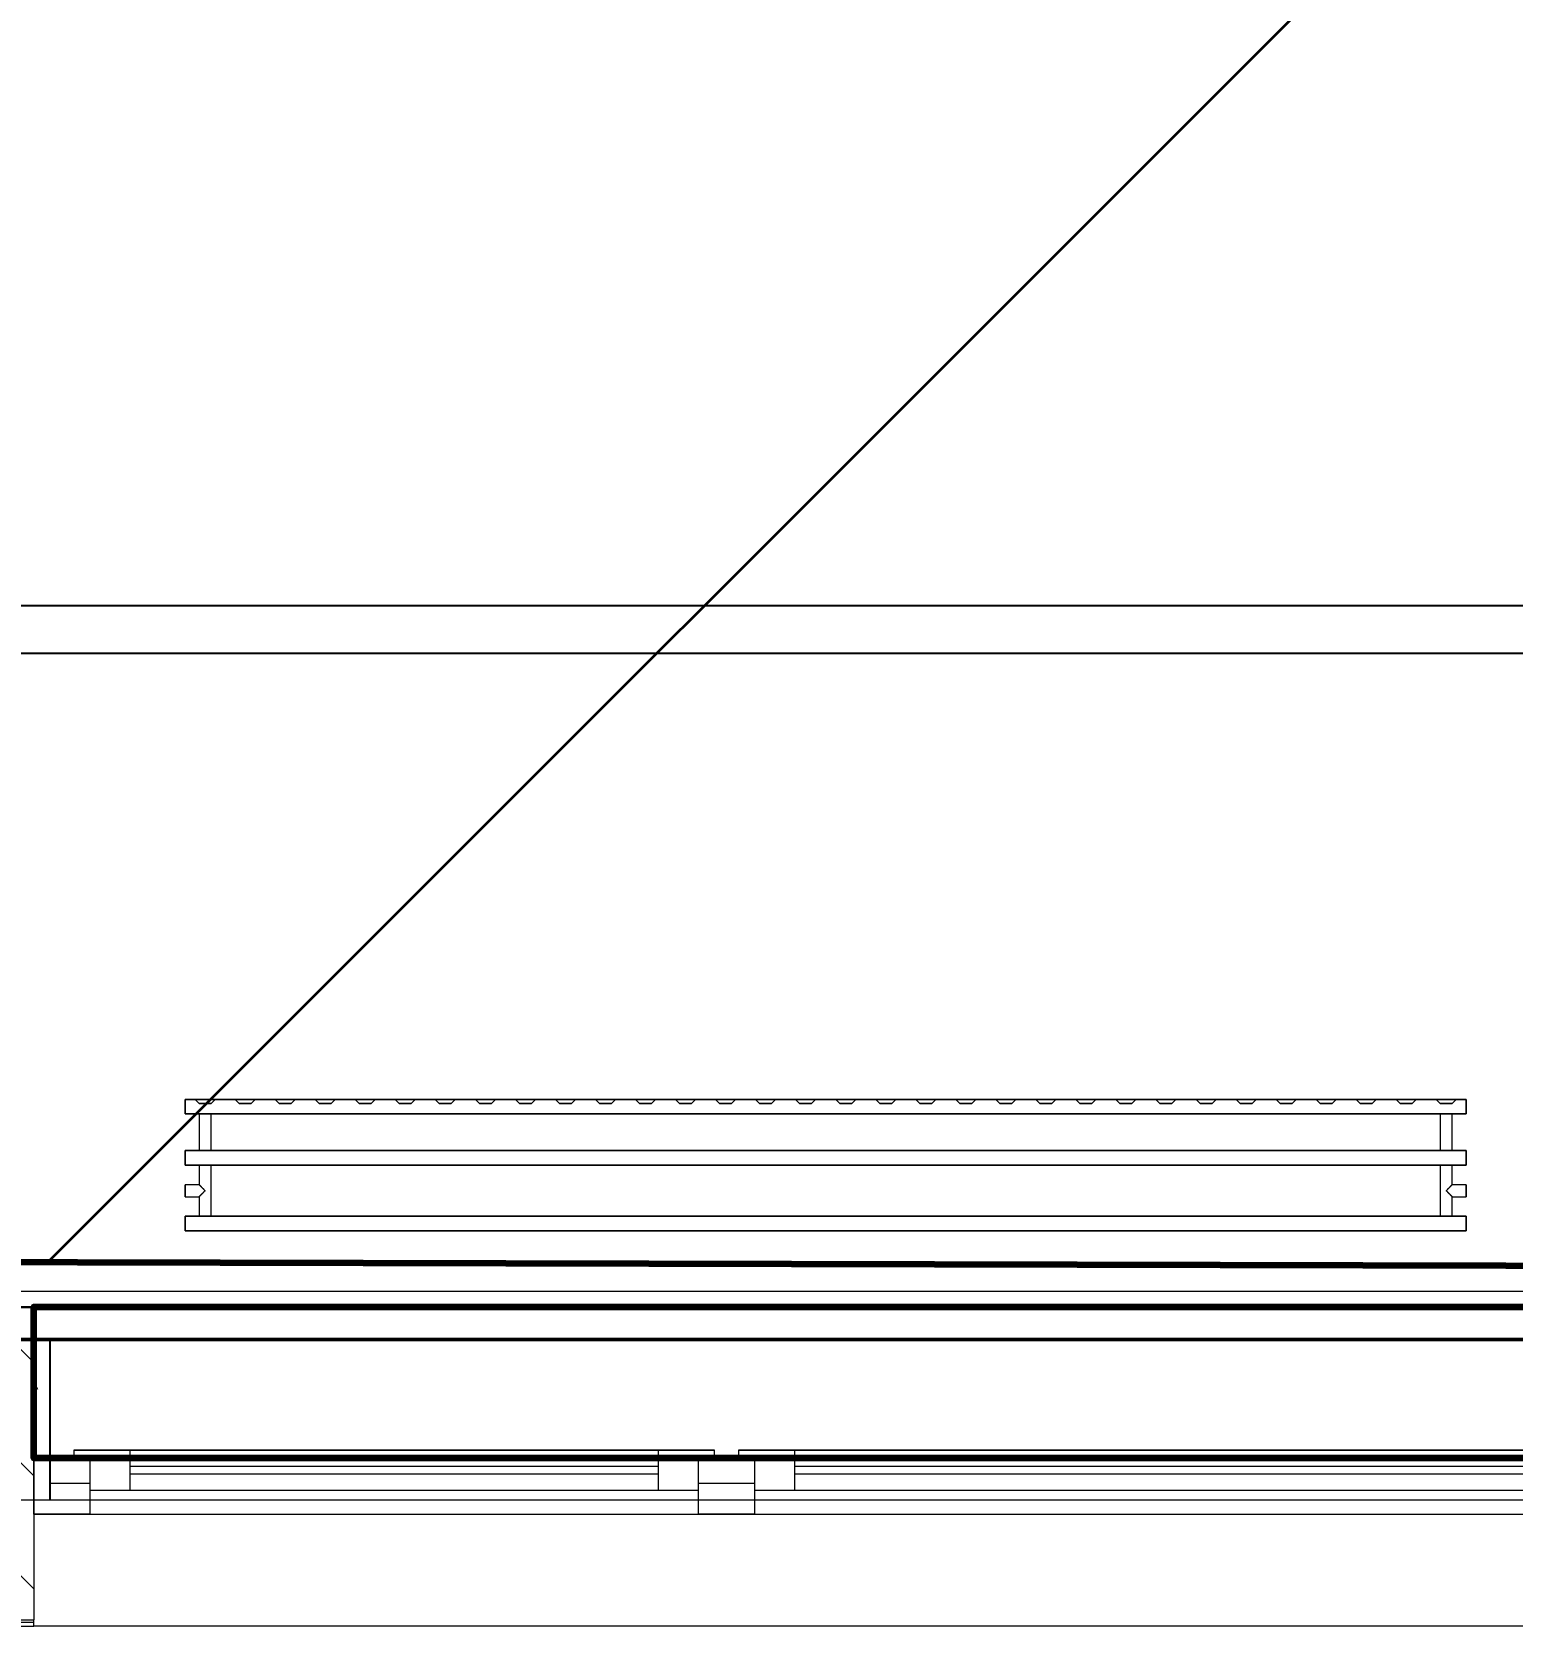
# Model space of a CAD drawing. Header units: millimetres. Extents: x -249154 to 415037, y -45458 to 354837.
# Drawn here: x 33932 to 35781, y -394 to 1598 of the extents above; entities that cross this region are included whole.
import ezdxf

# ---------------------------------------------------------------- set-up
doc = ezdxf.new("R2010")
doc.units = ezdxf.units.MM
for name, color, linetype, lineweight in [('2)2 штукатурка', 5, 'Continuous', 50), ('3)1 шпаклевка', 4, 'Continuous', 35), ('3.4) Шп. баз 4 в 525 поз 4838м2', 160, 'Continuous', 140), ('3.4) Шп. фин 4 в 529 поз 11227м2', 6, 'Continuous', 140), ('4) демонтаж НЗ №2', 1, 'Continuous', 35), ('4.1) Дм уборка мусора НЗ 2', 20, 'Continuous', 35), ('5.5) Перег WD5', 3, 'Continuous', 60), ('666 покраска FK1', 211, 'Continuous', 60), ('839 штук откосы', 3, 'Continuous', 158), ('874 шпакл откосы', 5, 'Continuous', 158), ('A-FLOR', 7, 'Continuous', 9), ('A-GLAZ', 7, 'Continuous', 9), ('A-GLAZ-1', 7, 'Continuous', 5), ('A-WALL', 7, 'Continuous', 5), ('I-WALL', 7, 'Continuous', 5)]:
    doc.layers.add(name, color=color, linetype=linetype, lineweight=lineweight)
for name, color, linetype, lineweight, true_color in [('A-WALL-1', 9, 'Continuous', 5, 0x808080), ('A-WALL-FNSH-1', 9, 'Continuous', 5, 0x808080), ('M-EQPM-1', 7, 'Continuous', 9, 0xb2b2b2)]:
    doc.layers.add(name, color=color, linetype=linetype, lineweight=lineweight, true_color=true_color)
doc.styles.add('ISOCPEUR_1', font='isocpeur.ttf', dxfattribs={"height": 350})
doc.dimstyles.new('ISO-2_0_0_9К_Средний_округл2', dxfattribs={"dimscale": 304.8, "dimtxt": 199.196235, "dimasz": 0.492126, "dimexe": 0.393701, "dimexo": 0, "dimgap": 0, "dimtad": 1, "dimdec": 0, "dimrnd": 10, "dimzin": 0, "dimdsep": 46, "dimtxsty": 'ISOCPEUR_1', "dimblk1": 'OBLIQUE', "dimblk2": 'OBLIQUE', "dimsah": 1, "dimcen": 0.09, "dimdle": 0.393701, "dimazin": 0, "dimtfac": 1, "dimtdec": 4, "dimtix": 1, "dimtmove": 0, "dimatfit": 3, "dimfxl": 1, "dimtvp": 1, "dimtolj": 1, "dimtzin": 0, "dimarcsym": 2})
pattern_1 = [(0, (64.7, -136.06), (243.84, 60.96), [20.117, -162.763, 20.117, -162.763, -975.36]), (0, (64.7, -136.06), (243.84, 60.96), [-365.76, 20.117, -345.643, 20.117, -162.763, -426.72]), (0, (64.7, -136.06), (243.84, 60.96), [-914.4, 20.117, -101.803, 20.117, -284.683]), (120, (156.14, -105.58), (-174.71291, 180.69163), [20.117, -162.763, 20.117, -162.763, -975.36]), (120, (156.14, -105.58), (-174.71291, 180.69163), [-365.76, 20.117, -345.643, 20.117, -162.763, -426.72]), (120, (156.14, -105.58), (-174.71291, 180.69163), [-914.4, 20.117, -101.803, 20.117, -284.683]), (240, (186.62, 16.34), (-69.12709, -241.65163), [20.117, -162.763, 20.117, -162.763, -975.36]), (240, (186.62, 16.34), (-69.12709, -241.65163), [-365.76, 20.117, -345.643, 20.117, -162.763, -426.72]), (240, (186.62, 16.34), (-69.12709, -241.65163), [-914.4, 20.117, -101.803, 20.117, -284.683])]

# ---------------------------------------------------------------- blocks, each defined once
blk = doc.blocks.new('120_Окно_СКБ_2Ст - 120_Окно_СКБ_2Ст 2100х2500 _мал створка справа_-V53-Объем проектирования 1 этажа')
at = {"layer": 'A-GLAZ'}
for p, q in [((-1050, -127), (-1050, -57)), ((-1050, -57), (-980, -57)), ((-980, -57), (-980, -127)), ((150, -127), (150, -57)), ((150, -57), (220, -57)), ((220, -57), (220, -127)), ((980, -127), (980, -57)), ((980, -57), (1050, -57)), ((1050, -57), (1050, -127)), ((150, -87), (-980, -87)), ((-980, -87), (-980, -127)), ((-930, -137), (-930, -87)), ((100, -137), (100, -87)), ((150, -127), (150, -87)), ((980, -87), (220, -87)), ((220, -87), (220, -127)), ((270, -137), (270, -87)), ((930, -137), (930, -87)), ((980, -127), (980, -87)), ((-980, -127), (-1050, -127)), ((-980, -127), (-1000, -127)), ((-1000, -127), (-1000, -137)), ((-1000, -137), (170, -137)), ((170, -137), (-1000, -137)), ((220, -127), (150, -127)), ((170, -127), (150, -127)), ((170, -137), (170, -127)), ((220, -127), (200, -127)), ((200, -127), (200, -137)), ((200, -137), (1000, -137)), ((1000, -137), (200, -137)), ((1050, -127), (980, -127)), ((1000, -127), (980, -127)), ((1000, -137), (1000, -127))]:
    blk.add_line(p, q, dxfattribs=at)
at = {"layer": 'A-GLAZ-1'}
for p, q in [((1050, -57), (-1050, -57)), ((-930, -107), (100, -107)), ((100, -117), (-930, -117)), ((270, -107), (930, -107)), ((930, -117), (270, -117)), ((-1030, -127), (-1000, -127)), ((170.7, -127), (200, -127)), ((1000, -127), (1030, -127))]:
    blk.add_line(p, q, dxfattribs=at)
blk = doc.blocks.new('radiator_prado_classic_z_tip_30_po exemplyaru - Classic Z Тип 30-500-V217-Объем проектирования 1 этажа')
at = {"layer": 'M-EQPM-1'}
for p, q in [((0, 228), (0, 210)), ((1600, 228), (0, 228)), ((0, 210), (0, 228)), ((0, 228), (12.5, 228)), ((12.5, 228), (37.5, 228)), ((37.5, 228), (12.5, 228)), ((12.5, 228), (37.5, 228)), ((12.5, 228), (17.5, 223)), ((12.5, 228), (17.5, 223)), ((32.5, 223), (17.5, 223)), ((17.5, 223), (32.5, 223)), ((32.5, 223), (37.5, 228)), ((37.5, 228), (32.5, 223)), ((37.5, 228), (62.5, 228)), ((62.5, 228), (87.5, 228)), ((87.5, 228), (62.5, 228)), ((62.5, 228), (87.5, 228)), ((62.5, 228), (67.5, 223)), ((62.5, 228), (67.5, 223)), ((82.5, 223), (67.5, 223)), ((67.5, 223), (82.5, 223)), ((82.5, 223), (87.5, 228)), ((87.5, 228), (82.5, 223)), ((87.5, 228), (112.5, 228)), ((112.5, 228), (137.5, 228)), ((137.5, 228), (112.5, 228)), ((112.5, 228), (137.5, 228)), ((112.5, 228), (117.5, 223)), ((112.5, 228), (117.5, 223)), ((132.5, 223), (117.5, 223)), ((117.5, 223), (132.5, 223)), ((132.5, 223), (137.5, 228)), ((137.5, 228), (132.5, 223)), ((137.5, 228), (162.5, 228)), ((162.5, 228), (187.5, 228)), ((187.5, 228), (162.5, 228)), ((162.5, 228), (187.5, 228)), ((162.5, 228), (167.5, 223)), ((162.5, 228), (167.5, 223)), ((182.5, 223), (167.5, 223)), ((167.5, 223), (182.5, 223)), ((182.5, 223), (187.5, 228)), ((187.5, 228), (182.5, 223)), ((187.5, 228), (212.5, 228)), ((212.5, 228), (237.5, 228)), ((237.5, 228), (212.5, 228)), ((212.5, 228), (237.5, 228)), ((212.5, 228), (217.5, 223)), ((212.5, 228), (217.5, 223)), ((232.5, 223), (217.5, 223)), ((217.5, 223), (232.5, 223)), ((232.5, 223), (237.5, 228)), ((237.5, 228), (232.5, 223)), ((237.5, 228), (262.5, 228)), ((262.5, 228), (287.5, 228)), ((287.5, 228), (262.5, 228)), ((262.5, 228), (287.5, 228)), ((262.5, 228), (267.5, 223)), ((262.5, 228), (267.5, 223)), ((282.5, 223), (267.5, 223)), ((267.5, 223), (282.5, 223)), ((282.5, 223), (287.5, 228)), ((287.5, 228), (282.5, 223)), ((287.5, 228), (312.5, 228)), ((312.5, 228), (337.5, 228)), ((337.5, 228), (312.5, 228)), ((312.5, 228), (337.5, 228)), ((312.5, 228), (317.5, 223)), ((312.5, 228), (317.5, 223)), ((332.5, 223), (317.5, 223)), ((317.5, 223), (332.5, 223)), ((332.5, 223), (337.5, 228)), ((337.5, 228), (332.5, 223)), ((337.5, 228), (362.5, 228)), ((362.5, 228), (387.5, 228)), ((387.5, 228), (362.5, 228)), ((362.5, 228), (387.5, 228)), ((362.5, 228), (367.5, 223)), ((362.5, 228), (367.5, 223)), ((382.5, 223), (367.5, 223)), ((367.5, 223), (382.5, 223)), ((382.5, 223), (387.5, 228)), ((387.5, 228), (382.5, 223)), ((387.5, 228), (412.5, 228)), ((412.5, 228), (437.5, 228)), ((437.5, 228), (412.5, 228)), ((412.5, 228), (437.5, 228)), ((412.5, 228), (417.5, 223)), ((412.5, 228), (417.5, 223)), ((432.5, 223), (417.5, 223)), ((417.5, 223), (432.5, 223)), ((432.5, 223), (437.5, 228)), ((437.5, 228), (432.5, 223)), ((437.5, 228), (462.5, 228)), ((462.5, 228), (487.5, 228)), ((487.5, 228), (462.5, 228)), ((462.5, 228), (487.5, 228)), ((462.5, 228), (467.5, 223)), ((462.5, 228), (467.5, 223)), ((482.5, 223), (467.5, 223)), ((467.5, 223), (482.5, 223)), ((482.5, 223), (487.5, 228)), ((487.5, 228), (482.5, 223)), ((487.5, 228), (512.5, 228)), ((512.5, 228), (537.5, 228)), ((537.5, 228), (512.5, 228)), ((512.5, 228), (537.5, 228)), ((512.5, 228), (517.5, 223)), ((512.5, 228), (517.5, 223)), ((532.5, 223), (517.5, 223)), ((517.5, 223), (532.5, 223)), ((532.5, 223), (537.5, 228)), ((537.5, 228), (532.5, 223)), ((537.5, 228), (562.5, 228)), ((562.5, 228), (587.5, 228)), ((587.5, 228), (562.5, 228)), ((562.5, 228), (587.5, 228)), ((562.5, 228), (567.5, 223)), ((562.5, 228), (567.5, 223)), ((582.5, 223), (567.5, 223)), ((567.5, 223), (582.5, 223)), ((582.5, 223), (587.5, 228)), ((587.5, 228), (582.5, 223)), ((587.5, 228), (612.5, 228)), ((612.5, 228), (637.5, 228)), ((637.5, 228), (612.5, 228)), ((612.5, 228), (637.5, 228)), ((612.5, 228), (617.5, 223)), ((612.5, 228), (617.5, 223)), ((632.5, 223), (617.5, 223)), ((617.5, 223), (632.5, 223)), ((632.5, 223), (637.5, 228)), ((637.5, 228), (632.5, 223)), ((637.5, 228), (662.5, 228)), ((662.5, 228), (687.5, 228)), ((687.5, 228), (662.5, 228)), ((662.5, 228), (687.5, 228)), ((662.5, 228), (667.5, 223)), ((662.5, 228), (667.5, 223)), ((682.5, 223), (667.5, 223)), ((667.5, 223), (682.5, 223)), ((682.5, 223), (687.5, 228)), ((687.5, 228), (682.5, 223)), ((687.5, 228), (712.5, 228)), ((712.5, 228), (737.5, 228)), ((737.5, 228), (712.5, 228)), ((712.5, 228), (737.5, 228)), ((712.5, 228), (717.5, 223)), ((712.5, 228), (717.5, 223)), ((732.5, 223), (717.5, 223)), ((717.5, 223), (732.5, 223)), ((732.5, 223), (737.5, 228)), ((737.5, 228), (732.5, 223)), ((737.5, 228), (762.5, 228)), ((762.5, 228), (787.5, 228)), ((787.5, 228), (762.5, 228)), ((762.5, 228), (787.5, 228)), ((762.5, 228), (767.5, 223)), ((762.5, 228), (767.5, 223)), ((782.5, 223), (767.5, 223)), ((767.5, 223), (782.5, 223)), ((782.5, 223), (787.5, 228)), ((787.5, 228), (782.5, 223)), ((787.5, 228), (812.5, 228)), ((812.5, 228), (837.5, 228)), ((837.5, 228), (812.5, 228)), ((812.5, 228), (837.5, 228)), ((812.5, 228), (817.5, 223)), ((812.5, 228), (817.5, 223)), ((832.5, 223), (817.5, 223)), ((817.5, 223), (832.5, 223)), ((832.5, 223), (837.5, 228)), ((837.5, 228), (832.5, 223)), ((837.5, 228), (862.5, 228)), ((862.5, 228), (887.5, 228)), ((887.5, 228), (862.5, 228)), ((862.5, 228), (887.5, 228)), ((862.5, 228), (867.5, 223)), ((862.5, 228), (867.5, 223)), ((882.5, 223), (867.5, 223)), ((867.5, 223), (882.5, 223)), ((882.5, 223), (887.5, 228)), ((887.5, 228), (882.5, 223)), ((887.5, 228), (912.5, 228)), ((912.5, 228), (937.5, 228)), ((937.5, 228), (912.5, 228)), ((912.5, 228), (937.5, 228)), ((912.5, 228), (917.5, 223)), ((912.5, 228), (917.5, 223)), ((932.5, 223), (917.5, 223)), ((917.5, 223), (932.5, 223)), ((932.5, 223), (937.5, 228)), ((937.5, 228), (932.5, 223)), ((937.5, 228), (962.5, 228)), ((962.5, 228), (987.5, 228)), ((987.5, 228), (962.5, 228)), ((962.5, 228), (987.5, 228)), ((962.5, 228), (967.5, 223)), ((962.5, 228), (967.5, 223)), ((982.5, 223), (967.5, 223)), ((967.5, 223), (982.5, 223)), ((982.5, 223), (987.5, 228)), ((987.5, 228), (982.5, 223)), ((987.5, 228), (1012.5, 228)), ((1012.5, 228), (1037.5, 228)), ((1037.5, 228), (1012.5, 228)), ((1012.5, 228), (1037.5, 228)), ((1012.5, 228), (1017.5, 223)), ((1012.5, 228), (1017.5, 223)), ((1032.5, 223), (1017.5, 223)), ((1017.5, 223), (1032.5, 223)), ((1032.5, 223), (1037.5, 228)), ((1037.5, 228), (1032.5, 223)), ((1037.5, 228), (1062.5, 228)), ((1062.5, 228), (1087.5, 228)), ((1087.5, 228), (1062.5, 228)), ((1062.5, 228), (1087.5, 228)), ((1062.5, 228), (1067.5, 223)), ((1062.5, 228), (1067.5, 223)), ((1082.5, 223), (1067.5, 223)), ((1067.5, 223), (1082.5, 223)), ((1082.5, 223), (1087.5, 228)), ((1087.5, 228), (1082.5, 223)), ((1087.5, 228), (1112.5, 228)), ((1112.5, 228), (1137.5, 228)), ((1137.5, 228), (1112.5, 228)), ((1112.5, 228), (1137.5, 228)), ((1112.5, 228), (1117.5, 223)), ((1112.5, 228), (1117.5, 223)), ((1132.5, 223), (1117.5, 223)), ((1117.5, 223), (1132.5, 223)), ((1132.5, 223), (1137.5, 228)), ((1137.5, 228), (1132.5, 223)), ((1137.5, 228), (1162.5, 228)), ((1162.5, 228), (1187.5, 228)), ((1187.5, 228), (1162.5, 228)), ((1162.5, 228), (1187.5, 228)), ((1162.5, 228), (1167.5, 223)), ((1162.5, 228), (1167.5, 223)), ((1182.5, 223), (1167.5, 223)), ((1167.5, 223), (1182.5, 223)), ((1182.5, 223), (1187.5, 228)), ((1187.5, 228), (1182.5, 223)), ((1187.5, 228), (1212.5, 228)), ((1212.5, 228), (1237.5, 228)), ((1237.5, 228), (1212.5, 228)), ((1212.5, 228), (1237.5, 228)), ((1212.5, 228), (1217.5, 223)), ((1212.5, 228), (1217.5, 223)), ((1232.5, 223), (1217.5, 223)), ((1217.5, 223), (1232.5, 223)), ((1232.5, 223), (1237.5, 228)), ((1237.5, 228), (1232.5, 223)), ((1237.5, 228), (1262.5, 228)), ((1262.5, 228), (1287.5, 228)), ((1287.5, 228), (1262.5, 228)), ((1262.5, 228), (1287.5, 228)), ((1262.5, 228), (1267.5, 223)), ((1262.5, 228), (1267.5, 223)), ((1282.5, 223), (1267.5, 223)), ((1267.5, 223), (1282.5, 223)), ((1282.5, 223), (1287.5, 228)), ((1287.5, 228), (1282.5, 223)), ((1287.5, 228), (1312.5, 228)), ((1312.5, 228), (1337.5, 228)), ((1337.5, 228), (1312.5, 228)), ((1312.5, 228), (1337.5, 228)), ((1312.5, 228), (1317.5, 223)), ((1312.5, 228), (1317.5, 223)), ((1332.5, 223), (1317.5, 223)), ((1317.5, 223), (1332.5, 223)), ((1332.5, 223), (1337.5, 228)), ((1337.5, 228), (1332.5, 223)), ((1337.5, 228), (1362.5, 228)), ((1362.5, 228), (1387.5, 228)), ((1387.5, 228), (1362.5, 228)), ((1362.5, 228), (1387.5, 228)), ((1362.5, 228), (1367.5, 223)), ((1362.5, 228), (1367.5, 223)), ((1382.5, 223), (1367.5, 223)), ((1367.5, 223), (1382.5, 223)), ((1382.5, 223), (1387.5, 228)), ((1387.5, 228), (1382.5, 223)), ((1387.5, 228), (1412.5, 228)), ((1412.5, 228), (1437.5, 228)), ((1437.5, 228), (1412.5, 228)), ((1412.5, 228), (1437.5, 228)), ((1412.5, 228), (1417.5, 223)), ((1412.5, 228), (1417.5, 223)), ((1432.5, 223), (1417.5, 223)), ((1417.5, 223), (1432.5, 223)), ((1432.5, 223), (1437.5, 228)), ((1437.5, 228), (1432.5, 223)), ((1437.5, 228), (1462.5, 228)), ((1487.5, 228), (1462.5, 228)), ((1462.5, 228), (1487.5, 228)), ((1462.5, 228), (1467.5, 223)), ((1462.5, 228), (1467.5, 223)), ((1463.9, 228), (1487.5, 228)), ((1482.5, 223), (1467.5, 223)), ((1467.5, 223), (1482.5, 223)), ((1482.5, 223), (1487.5, 228)), ((1487.5, 228), (1482.5, 223)), ((1487.5, 228), (1512.5, 228)), ((1512.5, 228), (1537.5, 228)), ((1537.5, 228), (1512.5, 228)), ((1512.5, 228), (1537.5, 228)), ((1512.5, 228), (1517.5, 223)), ((1512.5, 228), (1517.5, 223)), ((1532.5, 223), (1517.5, 223)), ((1517.5, 223), (1532.5, 223)), ((1532.5, 223), (1537.5, 228)), ((1537.5, 228), (1532.5, 223)), ((1537.5, 228), (1562.5, 228)), ((1562.5, 228), (1587.5, 228)), ((1587.5, 228), (1562.5, 228)), ((1562.5, 228), (1587.5, 228)), ((1562.5, 228), (1567.5, 223)), ((1562.5, 228), (1567.5, 223)), ((1582.5, 223), (1567.5, 223)), ((1567.5, 223), (1582.5, 223)), ((1582.5, 223), (1587.5, 228)), ((1587.5, 228), (1582.5, 223)), ((1587.5, 228), (1600, 228)), ((1600, 210), (1600, 228)), ((1600, 228), (1600, 210)), ((0, 210), (1600, 210)), ((17.8, 210), (0, 210)), ((17.5, 210), (17.5, 164)), ((17.5, 210), (17.5, 164)), ((17.8, 210), (17.5, 210)), ((17.5, 210), (17.8, 210)), ((17.8, 210), (17.5, 210)), ((17.5, 210), (32.5, 210)), ((32.2, 210), (17.8, 210)), ((17.8, 210), (32.2, 210)), ((32.2, 210), (17.8, 210)), ((32.5, 210), (32.2, 210)), ((32.2, 210), (32.5, 210)), ((32.5, 210), (32.2, 210)), ((1567.8, 210), (32.2, 210)), ((32.5, 164), (32.5, 210)), ((32.5, 164), (32.5, 210)), ((1567.5, 210), (1567.5, 164)), ((1567.5, 210), (1567.5, 164)), ((1567.8, 210), (1567.5, 210)), ((1567.5, 210), (1582.5, 210)), ((1567.8, 210), (1567.5, 210)), ((1567.5, 210), (1567.8, 210)), ((1582.2, 210), (1567.8, 210)), ((1582.2, 210), (1567.8, 210)), ((1567.8, 210), (1582.2, 210)), ((1582.5, 210), (1582.2, 210)), ((1582.5, 210), (1582.2, 210)), ((1582.2, 210), (1582.5, 210)), ((1600, 210), (1582.2, 210)), ((1582.5, 164), (1582.5, 210)), ((1582.5, 164), (1582.5, 210)), ((1600, 164), (0, 164)), ((0, 164), (0, 146)), ((0, 146), (0, 164)), ((0, 164), (17.8, 164)), ((17.8, 164), (17.5, 164)), ((17.5, 164), (17.8, 164)), ((17.8, 164), (17.5, 164)), ((17.5, 164), (32.5, 164)), ((32.2, 164), (17.8, 164)), ((17.8, 164), (32.2, 164)), ((32.2, 164), (17.8, 164)), ((32.5, 164), (32.2, 164)), ((32.2, 164), (32.5, 164)), ((32.5, 164), (32.2, 164)), ((32.2, 164), (1567.8, 164)), ((1567.8, 164), (1567.5, 164)), ((1567.5, 164), (1582.5, 164)), ((1567.8, 164), (1567.5, 164)), ((1567.5, 164), (1567.8, 164)), ((1582.2, 164), (1567.8, 164)), ((1582.2, 164), (1567.8, 164)), ((1567.8, 164), (1582.2, 164)), ((1582.5, 164), (1582.2, 164)), ((1582.5, 164), (1582.2, 164)), ((1582.2, 164), (1582.5, 164)), ((1582.2, 164), (1600, 164)), ((1600, 146), (1600, 164)), ((1600, 164), (1600, 146)), ((0, 146), (1600, 146)), ((18.5, 146), (0, 146)), ((17.5, 146), (17.5, 121.5)), ((17.5, 146), (17.5, 121.5)), ((17.5, 146), (18.5, 146)), ((18.5, 146), (17.5, 146)), ((17.5, 146), (18.5, 146)), ((32.5, 146), (17.5, 146)), ((18.5, 146), (32.2, 146)), ((32.2, 146), (18.5, 146)), ((18.5, 146), (32.2, 146)), ((32.2, 146), (32.5, 146)), ((32.5, 146), (32.2, 146)), ((32.2, 146), (32.5, 146)), ((1567.8, 146), (32.2, 146)), ((32.5, 82), (32.5, 146)), ((32.5, 82), (32.5, 146)), ((1567.5, 146), (1567.5, 82)), ((1567.5, 146), (1567.5, 82)), ((1567.5, 146), (1567.8, 146)), ((1582.5, 146), (1567.5, 146)), ((1567.5, 146), (1567.8, 146)), ((1567.8, 146), (1567.5, 146)), ((1567.8, 146), (1581.5, 146)), ((1567.8, 146), (1581.5, 146)), ((1581.5, 146), (1567.8, 146)), ((1581.5, 146), (1582.5, 146)), ((1581.5, 146), (1582.5, 146)), ((1582.5, 146), (1581.5, 146)), ((1600, 146), (1581.5, 146)), ((1582.5, 121.5), (1582.5, 146)), ((1582.5, 121.5), (1582.5, 146)), ((17.5, 121.5), (0, 121.5)), ((17.5, 121.5), (0, 121.5)), ((0, 121.5), (0, 120.5)), ((0, 106.5), (0, 121.5)), ((0, 120.5), (0, 107.5)), ((0, 120.5), (0, 119.3)), ((0, 114), (0, 120.5)), ((0, 120.5), (0, 120.5)), ((1600, 121.5), (1582.5, 121.5)), ((1600, 121.5), (1582.5, 121.5)), ((1600, 121.5), (1600, 106.5)), ((1600, 120.5), (1600, 121.5)), ((1600, 121.5), (1600, 120.5)), ((1600, 120.5), (1600, 121.5)), ((1600, 107.5), (1600, 120.5)), ((1600, 120.5), (1600, 107.5)), ((1600, 107.5), (1600, 120.5)), ((0, 119.3), (0, 117.8)), ((0, 117.8), (0, 114)), ((0, 114), (0, 110.3)), ((0, 107.5), (0, 114)), ((0, 110.3), (0, 108.7)), ((0, 108.7), (0, 107.5)), ((0, 107.5), (0, 106.5)), ((0, 107.5), (0, 107.5)), ((0, 106.5), (17.5, 106.5)), ((0, 106.5), (17.5, 106.5)), ((17.5, 106.5), (17.5, 82)), ((17.5, 106.5), (17.5, 82)), ((1582.5, 82), (1582.5, 106.5)), ((1582.5, 106.5), (1600, 106.5)), ((1582.5, 82), (1582.5, 106.5)), ((1582.5, 106.5), (1600, 106.5)), ((1600, 106.5), (1600, 107.5)), ((1600, 107.5), (1600, 106.5)), ((1600, 106.5), (1600, 107.5)), ((1600, 82), (0, 82)), ((0, 82), (0, 64)), ((0, 64), (0, 82)), ((0, 82), (18.5, 82)), ((18.5, 82), (17.5, 82)), ((17.5, 82), (18.5, 82)), ((18.5, 82), (17.5, 82)), ((17.5, 82), (32.5, 82)), ((32.2, 82), (18.5, 82)), ((18.5, 82), (32.2, 82)), ((32.2, 82), (18.5, 82)), ((32.5, 82), (32.2, 82)), ((32.2, 82), (32.5, 82)), ((32.5, 82), (32.2, 82)), ((32.2, 82), (1567.8, 82)), ((1567.8, 82), (1567.5, 82)), ((1567.5, 82), (1582.5, 82)), ((1567.8, 82), (1567.5, 82)), ((1567.5, 82), (1567.8, 82)), ((1581.5, 82), (1567.8, 82)), ((1581.5, 82), (1567.8, 82)), ((1567.8, 82), (1581.5, 82)), ((1582.5, 82), (1581.5, 82)), ((1582.5, 82), (1581.5, 82)), ((1581.5, 82), (1582.5, 82)), ((1581.5, 82), (1600, 82)), ((1600, 64), (1600, 82)), ((1600, 82), (1600, 64)), ((1600, 64), (0, 64)), ((0, 64), (1600, 64))]:
    blk.add_line(p, q, dxfattribs=at)
for points, knots in [([(18.5, 120.5), (18.4, 120.6), (18.3, 120.7), (18.1, 120.9), (17.9, 121.1), (17.8, 121.2), (17.7, 121.3), (17.5, 121.5), (17.5, 121.5), (17.5, 121.5)], [0.7142857, 0.7142857, 0.7142857, 0.7142857, 0.75, 0.7857143, 0.8214286, 0.8571429, 0.8928571, 0.9285714, 1, 1, 1, 1]), ([(17.5, 121.5), (17.5, 121.5), (17.5, 121.5), (17.7, 121.3), (17.8, 121.2), (17.9, 121.1), (18.1, 120.9), (18.3, 120.7), (18.4, 120.6), (18.5, 120.5)], [0, 0, 0, 0, 0.0714286, 0.1071429, 0.1428571, 0.1785714, 0.2142857, 0.25, 0.2857143, 0.2857143, 0.2857143, 0.2857143]), ([(17.5, 121.5), (17.5, 121.5), (17.5, 121.5), (17.7, 121.3), (17.8, 121.2), (17.9, 121.1), (18.1, 120.9), (18.3, 120.7), (18.4, 120.6), (18.5, 120.5)], [0, 0, 0, 0, 0.0714286, 0.1071429, 0.1428571, 0.1785714, 0.2142857, 0.25, 0.2857143, 0.2857143, 0.2857143, 0.2857143]), ([(25, 114), (24.5, 114.5), (23.6, 115.4), (22.4, 116.6), (21.6, 117.4), (21.1, 117.9), (20.8, 118.2), (20.5, 118.5), (20.2, 118.8), (19.8, 119.1), (19.6, 119.4), (19.3, 119.7), (19, 120), (18.7, 120.3), (18.5, 120.5), (18.3, 120.7), (18.1, 120.9), (17.9, 121.1), (17.8, 121.2), (17.7, 121.3), (17.5, 121.5), (17.5, 121.5), (17.5, 121.5)], [0, 0, 0, 0, 0.142857, 0.285714, 0.357143, 0.392857, 0.428571, 0.464286, 0.5, 0.535714, 0.571429, 0.607143, 0.642857, 0.678571, 0.714286, 0.75, 0.785714, 0.821429, 0.857143, 0.892857, 0.928571, 1, 1, 1, 1]), ([(1575, 114), (1575.5, 114.5), (1576.4, 115.4), (1577.6, 116.6), (1578.4, 117.4), (1578.9, 117.9), (1579.2, 118.2), (1579.5, 118.5), (1579.8, 118.8), (1580.1, 119.2), (1580.4, 119.4), (1580.7, 119.7), (1581, 120), (1581.3, 120.3), (1581.5, 120.5), (1581.7, 120.7), (1581.9, 120.9), (1582.1, 121.1), (1582.2, 121.2), (1582.3, 121.3), (1582.5, 121.5), (1582.5, 121.5), (1582.5, 121.5)], [0, 0, 0, 0, 0.142857, 0.285714, 0.357143, 0.392857, 0.428571, 0.464286, 0.5, 0.535714, 0.571429, 0.607143, 0.642857, 0.678571, 0.714286, 0.75, 0.785714, 0.821429, 0.857143, 0.892857, 0.928571, 1, 1, 1, 1]), ([(1582.5, 121.5), (1582.5, 121.5), (1582.5, 121.5), (1582.3, 121.3), (1582.2, 121.2), (1582.1, 121.1), (1581.9, 120.9), (1581.7, 120.7), (1581.6, 120.6), (1581.5, 120.5)], [0, 0, 0, 0, 0.0714286, 0.1071429, 0.1428571, 0.1785714, 0.2142857, 0.25, 0.2857143, 0.2857143, 0.2857143, 0.2857143]), ([(1582.5, 121.5), (1582.5, 121.5), (1582.5, 121.5), (1582.3, 121.3), (1582.2, 121.2), (1582.1, 121.1), (1581.9, 120.9), (1581.7, 120.7), (1581.6, 120.6), (1581.5, 120.5)], [0, 0, 0, 0, 0.0714286, 0.1071429, 0.1428571, 0.1785714, 0.2142857, 0.25, 0.2857143, 0.2857143, 0.2857143, 0.2857143]), ([(1581.5, 120.5), (1581.6, 120.6), (1581.7, 120.7), (1581.9, 120.9), (1582.1, 121.1), (1582.2, 121.2), (1582.3, 121.3), (1582.5, 121.5), (1582.5, 121.5), (1582.5, 121.5)], [0.7142857, 0.7142857, 0.7142857, 0.7142857, 0.75, 0.7857143, 0.8214286, 0.8571429, 0.8928571, 0.9285714, 1, 1, 1, 1]), ([(17.5, 106.5), (17.5, 106.5), (17.5, 106.5), (17.7, 106.7), (17.8, 106.8), (17.9, 106.9), (18.1, 107.1), (18.3, 107.3), (18.5, 107.5), (18.7, 107.7), (19, 108), (19.3, 108.3), (19.6, 108.6), (19.8, 108.9), (20.3, 109.3), (20.7, 109.7), (21.1, 110.1), (21.6, 110.6), (22.4, 111.4), (23.6, 112.6), (24.5, 113.5), (25, 114)], [0, 0, 0, 0, 0.071429, 0.107143, 0.142857, 0.178571, 0.214286, 0.25, 0.285714, 0.321429, 0.357143, 0.392857, 0.428571, 0.464286, 0.5, 0.571429, 0.607143, 0.642857, 0.714286, 0.857143, 1, 1, 1, 1]), ([(17.5, 106.5), (17.5, 106.5), (17.5, 106.5), (17.7, 106.7), (17.8, 106.8), (17.9, 106.9), (18.1, 107.1), (18.3, 107.3), (18.4, 107.4), (18.5, 107.5)], [0, 0, 0, 0, 0.0714286, 0.1071429, 0.1428571, 0.1785714, 0.2142857, 0.25, 0.2857143, 0.2857143, 0.2857143, 0.2857143]), ([(18.5, 107.5), (18.4, 107.4), (18.3, 107.3), (18.1, 107.1), (17.9, 106.9), (17.8, 106.8), (17.7, 106.7), (17.5, 106.5), (17.5, 106.5), (17.5, 106.5)], [0.7142857, 0.7142857, 0.7142857, 0.7142857, 0.75, 0.7857143, 0.8214286, 0.8571429, 0.8928571, 0.9285714, 1, 1, 1, 1]), ([(18.5, 107.5), (18.4, 107.4), (18.3, 107.3), (18.1, 107.1), (17.9, 106.9), (17.8, 106.8), (17.7, 106.7), (17.5, 106.5), (17.5, 106.5), (17.5, 106.5)], [0.7142857, 0.7142857, 0.7142857, 0.7142857, 0.75, 0.7857143, 0.8214286, 0.8571429, 0.8928571, 0.9285714, 1, 1, 1, 1]), ([(22.1, 116.9), (21.9, 117.1), (21.6, 117.4), (21.1, 117.9), (20.8, 118.2), (20.5, 118.5), (20.2, 118.8), (19.9, 119.2), (19.7, 119.3), (19.6, 119.4)], [0.2857143, 0.2857143, 0.2857143, 0.2857143, 0.3571429, 0.3928571, 0.4285714, 0.4642857, 0.5, 0.5357143, 0.5714286, 0.5714286, 0.5714286, 0.5714286]), ([(19.6, 119.4), (19.7, 119.3), (19.9, 119.2), (20.3, 118.7), (20.7, 118.3), (21.1, 117.9), (21.6, 117.4), (21.9, 117.1), (22.1, 116.9)], [0.4285714, 0.4285714, 0.4285714, 0.4285714, 0.4642857, 0.5, 0.5714286, 0.6071429, 0.6428571, 0.7142857, 0.7142857, 0.7142857, 0.7142857]), ([(19.6, 119.4), (19.7, 119.3), (19.8, 119.1), (20.3, 118.7), (20.7, 118.3), (21.1, 117.9), (21.6, 117.4), (21.9, 117.1), (22.1, 116.9)], [0.4285714, 0.4285714, 0.4285714, 0.4285714, 0.4642857, 0.5, 0.5714286, 0.6071429, 0.6428571, 0.7142857, 0.7142857, 0.7142857, 0.7142857]), ([(19.6, 108.6), (19.7, 108.7), (19.9, 108.8), (20.3, 109.3), (20.7, 109.7), (21.1, 110.1), (21.6, 110.6), (21.9, 110.9), (22.1, 111.1)], [0.4285714, 0.4285714, 0.4285714, 0.4285714, 0.4642857, 0.5, 0.5714286, 0.6071429, 0.6428571, 0.7142857, 0.7142857, 0.7142857, 0.7142857]), ([(22.1, 111.1), (21.9, 110.9), (21.6, 110.6), (21.1, 110.1), (20.8, 109.8), (20.5, 109.5), (20.2, 109.2), (19.9, 108.8), (19.7, 108.7), (19.6, 108.6)], [0.2857143, 0.2857143, 0.2857143, 0.2857143, 0.3571429, 0.3928571, 0.4285714, 0.4642857, 0.5, 0.5357143, 0.5714286, 0.5714286, 0.5714286, 0.5714286]), ([(22.1, 111.1), (21.9, 110.9), (21.6, 110.6), (21.1, 110.1), (20.8, 109.8), (20.5, 109.5), (20.2, 109.2), (19.8, 108.9), (19.7, 108.7), (19.6, 108.6)], [0.2857143, 0.2857143, 0.2857143, 0.2857143, 0.3571429, 0.3928571, 0.4285714, 0.4642857, 0.5, 0.5357143, 0.5714286, 0.5714286, 0.5714286, 0.5714286]), ([(1582.5, 106.5), (1582.5, 106.5), (1582.5, 106.5), (1582.3, 106.7), (1582.2, 106.8), (1582.1, 106.9), (1581.9, 107.1), (1581.7, 107.3), (1581.5, 107.5), (1581.3, 107.7), (1581, 108), (1580.7, 108.3), (1580.4, 108.6), (1580.1, 108.8), (1579.7, 109.3), (1579.3, 109.7), (1578.9, 110.1), (1578.4, 110.6), (1577.6, 111.4), (1576.4, 112.6), (1575.5, 113.5), (1575, 114)], [0, 0, 0, 0, 0.071429, 0.107143, 0.142857, 0.178571, 0.214286, 0.25, 0.285714, 0.321429, 0.357143, 0.392857, 0.428571, 0.464286, 0.5, 0.571429, 0.607143, 0.642857, 0.714286, 0.857143, 1, 1, 1, 1]), ([(1580.4, 119.4), (1580.3, 119.3), (1580.1, 119.2), (1579.7, 118.7), (1579.3, 118.3), (1578.9, 117.9), (1578.4, 117.4), (1578.1, 117.1), (1577.9, 116.9)], [0.4285714, 0.4285714, 0.4285714, 0.4285714, 0.4642857, 0.5, 0.5714286, 0.6071429, 0.6428571, 0.7142857, 0.7142857, 0.7142857, 0.7142857]), ([(1580.4, 119.4), (1580.3, 119.3), (1580.1, 119.2), (1579.7, 118.7), (1579.3, 118.3), (1578.9, 117.9), (1578.4, 117.4), (1578.1, 117.1), (1577.9, 116.9)], [0.4285714, 0.4285714, 0.4285714, 0.4285714, 0.4642857, 0.5, 0.5714286, 0.6071429, 0.6428571, 0.7142857, 0.7142857, 0.7142857, 0.7142857]), ([(1577.9, 116.9), (1578.1, 117.1), (1578.4, 117.4), (1578.9, 117.9), (1579.2, 118.2), (1579.5, 118.5), (1579.8, 118.8), (1580.1, 119.2), (1580.3, 119.3), (1580.4, 119.4)], [0.2857143, 0.2857143, 0.2857143, 0.2857143, 0.3571429, 0.3928571, 0.4285714, 0.4642857, 0.5, 0.5357143, 0.5714286, 0.5714286, 0.5714286, 0.5714286]), ([(1577.9, 111.1), (1578.1, 110.9), (1578.4, 110.6), (1578.9, 110.1), (1579.2, 109.8), (1579.5, 109.5), (1579.8, 109.2), (1580.1, 108.8), (1580.3, 108.7), (1580.4, 108.6)], [0.2857143, 0.2857143, 0.2857143, 0.2857143, 0.3571429, 0.3928571, 0.4285714, 0.4642857, 0.5, 0.5357143, 0.5714286, 0.5714286, 0.5714286, 0.5714286]), ([(1577.9, 111.1), (1578.1, 110.9), (1578.4, 110.6), (1578.9, 110.1), (1579.2, 109.8), (1579.5, 109.5), (1579.8, 109.2), (1580.1, 108.8), (1580.3, 108.7), (1580.4, 108.6)], [0.2857143, 0.2857143, 0.2857143, 0.2857143, 0.3571429, 0.3928571, 0.4285714, 0.4642857, 0.5, 0.5357143, 0.5714286, 0.5714286, 0.5714286, 0.5714286]), ([(1580.4, 108.6), (1580.3, 108.7), (1580.1, 108.8), (1579.7, 109.3), (1579.3, 109.7), (1578.9, 110.1), (1578.4, 110.6), (1578.1, 110.9), (1577.9, 111.1)], [0.4285714, 0.4285714, 0.4285714, 0.4285714, 0.4642857, 0.5, 0.5714286, 0.6071429, 0.6428571, 0.7142857, 0.7142857, 0.7142857, 0.7142857]), ([(1581.5, 107.5), (1581.6, 107.4), (1581.7, 107.3), (1581.9, 107.1), (1582.1, 106.9), (1582.2, 106.8), (1582.3, 106.7), (1582.5, 106.5), (1582.5, 106.5), (1582.5, 106.5)], [0.7142857, 0.7142857, 0.7142857, 0.7142857, 0.75, 0.7857143, 0.8214286, 0.8571429, 0.8928571, 0.9285714, 1, 1, 1, 1]), ([(1581.5, 107.5), (1581.6, 107.4), (1581.7, 107.3), (1581.9, 107.1), (1582.1, 106.9), (1582.2, 106.8), (1582.3, 106.7), (1582.5, 106.5), (1582.5, 106.5), (1582.5, 106.5)], [0.7142857, 0.7142857, 0.7142857, 0.7142857, 0.75, 0.7857143, 0.8214286, 0.8571429, 0.8928571, 0.9285714, 1, 1, 1, 1]), ([(1582.5, 106.5), (1582.5, 106.5), (1582.5, 106.5), (1582.3, 106.7), (1582.2, 106.8), (1582.1, 106.9), (1581.9, 107.1), (1581.7, 107.3), (1581.6, 107.4), (1581.5, 107.5)], [0, 0, 0, 0, 0.0714286, 0.1071429, 0.1428571, 0.1785714, 0.2142857, 0.25, 0.2857143, 0.2857143, 0.2857143, 0.2857143])]:
    blk.add_open_spline(points, degree=3, knots=knots, dxfattribs=at)
for points in [[(19.6, 119.4), (19.5, 119.5), (19.3, 119.7), (19, 120), (18.7, 120.3), (18.6, 120.4), (18.5, 120.5)], [(18.5, 120.5), (18.6, 120.4), (18.7, 120.3), (19, 120), (19.3, 119.7), (19.5, 119.5), (19.6, 119.4)], [(18.5, 120.5), (18.6, 120.4), (18.7, 120.3), (19, 120), (19.3, 119.7), (19.5, 119.5), (19.6, 119.4)], [(1581.5, 120.5), (1581.4, 120.4), (1581.3, 120.3), (1581, 120), (1580.7, 119.7), (1580.5, 119.5), (1580.4, 119.4)], [(1581.5, 120.5), (1581.4, 120.4), (1581.3, 120.3), (1581, 120), (1580.7, 119.7), (1580.5, 119.5), (1580.4, 119.4)], [(1580.4, 119.4), (1580.5, 119.5), (1580.7, 119.7), (1581, 120), (1581.3, 120.3), (1581.4, 120.4), (1581.5, 120.5)], [(18.5, 107.5), (18.6, 107.6), (18.7, 107.7), (19, 108), (19.3, 108.3), (19.5, 108.5), (19.6, 108.6)], [(19.6, 108.6), (19.5, 108.5), (19.3, 108.3), (19, 108), (18.7, 107.7), (18.6, 107.6), (18.5, 107.5)], [(19.6, 108.6), (19.5, 108.5), (19.3, 108.3), (19, 108), (18.7, 107.7), (18.6, 107.6), (18.5, 107.5)], [(25, 114), (24.5, 114.5), (23.6, 115.4), (22.6, 116.4), (22.1, 116.9)], [(22.1, 116.9), (22.6, 116.4), (23.6, 115.4), (24.5, 114.5), (25, 114)], [(22.1, 116.9), (22.6, 116.4), (23.6, 115.4), (24.5, 114.5), (25, 114)], [(22.1, 111.1), (22.6, 111.6), (23.6, 112.6), (24.5, 113.5), (25, 114)], [(25, 114), (24.5, 113.5), (23.6, 112.6), (22.6, 111.6), (22.1, 111.1)], [(25, 114), (24.5, 113.5), (23.6, 112.6), (22.6, 111.6), (22.1, 111.1)], [(1577.9, 116.9), (1577.4, 116.4), (1576.4, 115.4), (1575.5, 114.5), (1575, 114)], [(1577.9, 116.9), (1577.4, 116.4), (1576.4, 115.4), (1575.5, 114.5), (1575, 114)], [(1575, 114), (1575.5, 114.5), (1576.4, 115.4), (1577.4, 116.4), (1577.9, 116.9)], [(1575, 114), (1575.5, 113.5), (1576.4, 112.6), (1577.4, 111.6), (1577.9, 111.1)], [(1575, 114), (1575.5, 113.5), (1576.4, 112.6), (1577.4, 111.6), (1577.9, 111.1)], [(1577.9, 111.1), (1577.4, 111.6), (1576.4, 112.6), (1575.5, 113.5), (1575, 114)], [(1580.4, 108.6), (1580.5, 108.5), (1580.7, 108.3), (1581, 108), (1581.3, 107.7), (1581.4, 107.6), (1581.5, 107.5)], [(1580.4, 108.6), (1580.5, 108.5), (1580.7, 108.3), (1581, 108), (1581.3, 107.7), (1581.4, 107.6), (1581.5, 107.5)], [(1581.5, 107.5), (1581.4, 107.6), (1581.3, 107.7), (1581, 108), (1580.7, 108.3), (1580.5, 108.5), (1580.4, 108.6)]]:
    blk.add_open_spline(points, degree=3, dxfattribs=at)
blk = doc.blocks.new('_Oblique')
at = {"color": 0, "linetype": 'ByBlock', "lineweight": -2}
blk.add_line((-0.5, -0.5), (0.5, 0.5), dxfattribs=at)
blk = doc.blocks.new('*D2048')
at = {"layer": '5.5) Перег WD5', "color": 0, "lineweight": -2, "transparency": 16777216}
for p, q in [((22574.7, 383.9), (22574.7, 941.3)), ((22719.7, 383.9), (22719.7, 941.3)), ((22454.7, 821.3), (22719.7, 821.3)), ((22719.7, 821.3), (69769, 821.3))]:
    blk.add_line(p, q, dxfattribs=at)
at = {"layer": 'Defpoints', "color": 0, "transparency": 16777216}
for p in [(22719.7, 821.3), (22574.7, 383.9), (22719.7, 383.9)]:
    blk.add_point(p, dxfattribs=at)
at = {"layer": '5.5) Перег WD5', "color": 0, "lineweight": -2, "transparency": 16777216, "xscale": 304.8, "yscale": 304.8, "zscale": 304.8, "rotation": 180}
blk.add_blockref('_Oblique', (22574.7, 821.3), dxfattribs=at)
at = {"layer": '5.5) Перег WD5', "color": 0, "lineweight": -2, "transparency": 16777216, "xscale": 304.8, "yscale": 304.8, "zscale": 304.8}
blk.add_blockref('_Oblique', (22719.7, 821.3), dxfattribs=at)
at = {"layer": '5.5) Перег WD5', "color": 0, "lineweight": 25, "transparency": 16777216, "insert": (69264.6, 1288), "char_height": 350, "width": 413.715, "attachment_point": 1, "line_spacing_factor": 1.149209, "style": 'ISOCPEUR_1'}
blk.add_mtext('\\A1;150', dxfattribs=at)
blk = doc.blocks.new('*D2060')
at = {"layer": '5.5) Перег WD5', "color": 0, "lineweight": -2, "transparency": 16777216}
for p, q in [((29874.4, 363.9), (29874.4, 1001.1)), ((30274.7, 859.2), (30274.7, 1001.1)), ((29754.4, 881.1), (30274.7, 881.1)), ((30274.7, 881.1), (85573, 881.1))]:
    blk.add_line(p, q, dxfattribs=at)
at = {"layer": 'Defpoints', "color": 0, "transparency": 16777216}
for p in [(30274.7, 881.1), (30274.7, 859.2), (29874.4, 363.9)]:
    blk.add_point(p, dxfattribs=at)
at = {"layer": '5.5) Перег WD5', "color": 0, "lineweight": -2, "transparency": 16777216, "xscale": 304.8, "yscale": 304.8, "zscale": 304.8, "rotation": 180}
blk.add_blockref('_Oblique', (29874.4, 881.1), dxfattribs=at)
at = {"layer": '5.5) Перег WD5', "color": 0, "lineweight": -2, "transparency": 16777216, "xscale": 304.8, "yscale": 304.8, "zscale": 304.8}
blk.add_blockref('_Oblique', (30274.7, 881.1), dxfattribs=at)
at = {"layer": '5.5) Перег WD5', "color": 0, "lineweight": 25, "transparency": 16777216, "insert": (84984, 1347.7), "char_height": 350, "width": 478.071, "attachment_point": 1, "line_spacing_factor": 1.149209, "style": 'ISOCPEUR_1'}
blk.add_mtext('\\A1;400', dxfattribs=at)

msp = doc.modelspace()

# ---------------------------------------------------------------- hatches: boundary and pattern name
at = {"layer": '4.1) Дм уборка мусора НЗ 2'}
h = msp.add_hatch(dxfattribs=at)
h.set_pattern_fill('ANSI31', color=1, scale=444)
h.paths.add_polyline_path([(38266.3, 6910.6), (37274.7, 6912.9), (37272.5, 6961), (37199.4, 6961.2), (37200.9, 7583.2), (36008.9, 7586), (33649.9, 7599.5), (33649, 7199.5), (33007, 7201), (33007.9, 7601), (32728.9, 7601.7), (32729, 7622.7), (30229, 7628.5), (30228.9, 7607.5), (29849.7, 7608.4), (29848.7, 7208.4), (29648.7, 7208.9), (29632.9, 450.9), (30233.1, 449.5), (30232.2, 69.5), (32990.2, 63), (32991.1, 443), (33633.1, 441.5), (33632.2, 61.5), (36307.9, 55.2), (36308.8, 435.2), (36750.7, 434.2), (36750.6, 384.9), (36813.4, 384.9), (36812.6, 54.1), (37970.2, 51.3), (37970.9, 331.3), (38250.9, 330.7)])
h.paths.add_polyline_path([(37043.4, 2043.7), (37043.4, 1743.7), (36390.2, 1743.7), (36390.2, 2043.7)], flags=16)
h.paths.add_polyline_path([(31829.1, 1848.6), (31829.1, 1548.6), (31176, 1548.6), (31176, 1848.6)], flags=16)
at = {"layer": 'A-WALL'}
h = msp.add_hatch(dxfattribs=at)
h.set_pattern_fill('FP_2', color=256, style=0, pattern_type=2)
h.set_pattern_definition([(135, (64.7, -136.06), (-70.71068, -70.71068), [])])
h.paths.add_polyline_path([(33934.7, -236.1), (33934.7, -36.1), (33674.7, -36.1), (33674.7, -236.1)])
h.paths.add_polyline_path([(36034.7, -236.1), (37154.7, -236.1), (37154.7, -36.1), (36034.7, -36.1), (36034.7, -216.1)])
h = msp.add_hatch(dxfattribs=at)
h.set_pattern_fill('FP_24', color=256, style=0, pattern_type=2)
h.set_pattern_definition([(45, (64.7, -136.06), (-141.42136, 141.42136), []), (135, (64.7, -136.06), (-141.42136, -141.42136), [])])
h.paths.add_polyline_path([(75756.8, -386.1), (75764.7, -386.1), (75764.7, -236.1), (74044.7, -236.1), (74044.7, -386.1), (75544.7, -386.1)])
h.paths.add_polyline_path([(70724.7, -386.1), (70724.7, -236.1), (67124.7, -236.1), (67124.7, -386.1), (69886.1, -386.1)])
h.paths.add_polyline_path([(72300.8, -386.1), (72344.7, -386.1), (72344.7, -236.1), (71624.7, -237.9), (71624.7, -386.1), (72144.7, -386.1)])
h.paths.add_polyline_path([(65224.7, -386.1), (66224.7, -386.1), (66224.7, -236.1), (65224.7, -236.1), (65224.7, -254.1)])
h.paths.add_polyline_path([(63774.7, -386.1), (64324.7, -386.1), (64324.7, -236.1), (63774.7, -236.1), (63774.7, -257.4)])
h.paths.add_polyline_path([(60974.7, -386.1), (61674.7, -386.1), (61674.7, -236.1), (60974.7, -236.1), (60974.7, -264.3)])
h.paths.add_polyline_path([(60074.7, -386.1), (60074.7, -236.1), (59324.7, -236.1), (59324.7, -386.1)])
h.paths.add_polyline_path([(57224.7, -386.1), (57224.7, -236.1), (56474.7, -236.1), (56474.7, -386.1)])
h.paths.add_polyline_path([(53374.7, -386.1), (53374.7, -236.1), (51936.2, -236.1), (51936.2, -386.1)])
h.paths.add_polyline_path([(49836.2, -386.1), (49836.2, -236.1), (49124.7, -236.1), (49124.7, -386.1), (49255.4, -386.1)])
h.paths.add_polyline_path([(48224.7, -386.1), (48224.7, -236.1), (47474.7, -236.1), (47474.7, -386.1)])
h.paths.add_polyline_path([(44374.7, -386.1), (44374.7, -236.1), (42802.2, -236.1), (42802.2, -386.1)])
h.paths.add_polyline_path([(38940.1, -386.1), (39104.7, -386.1), (39104.7, -236.1), (38054.7, -236.1), (38054.7, -386.1)])
h.paths.add_polyline_path([(40702.2, -386.1), (40702.2, -236.1), (40004.7, -236.1), (40004.7, -386.1)])
h.paths.add_polyline_path([(36877, -386.1), (37154.7, -386.1), (37154.7, -236.1), (36034.7, -236.1), (36034.7, -386.1)])
h.paths.add_polyline_path([(33934.7, -386.1), (33934.7, -236.1), (33074.7, -236.1), (33074.7, -386.1)])
h.paths.add_polyline_path([(30274.7, -386.1), (30274.7, -236.1), (29274.4, -236.1), (29274.4, -386.1)])
h.paths.add_polyline_path([(28374.4, -386.1), (28374.4, -236.1), (27374.7, -236.1), (27374.7, -386.1)])
h.paths.add_polyline_path([(26474.7, -386.1), (26474.7, -236.1), (25499.7, -236.1), (25499.7, -386.1)])
h.paths.add_polyline_path([(22699.7, -386.1), (22699.7, -236.1), (21674.7, -236.1), (21674.7, -386.1)])
h.paths.add_polyline_path([(19424.7, -386.1), (20774.7, -386.1), (20774.7, -236.1), (19424.7, -236.1), (19424.7, -367.6)])
h.paths.add_polyline_path([(17324.7, -386.1), (17324.7, -236.1), (16574.7, -236.1), (16574.7, -386.1)])
h.paths.add_polyline_path([(14924.7, -386.1), (15674.7, -386.1), (15674.7, -236.1), (14924.7, -236.1), (14924.7, -378.8)])
h.paths.add_polyline_path([(12120.3, -386.1), (12824.7, -384.1), (12824.7, -236.1), (12074.7, -236.1), (12074.7, -386.1)])
h.paths.add_polyline_path([(7994.1, -386.1), (8324.4, -386.1), (8324.4, -236.1), (6894.7, -236.1), (6894.7, -386.1), (7724.7, -386.1)])
h.paths.add_polyline_path([(9224.4, -386.1), (9974.7, -386.1), (9974.7, -236.1), (9224.4, -236.1), (9224.4, -254.1)])
h.paths.add_polyline_path([(174.7, -386.1), (3794.7, -386.1), (3794.7, -236.1), (-195.3, -236.1), (-195.3, -386.1), (-45.3, -386.1)])
at = {"layer": 'I-WALL'}
h = msp.add_hatch(dxfattribs=at)
h.set_pattern_fill('FP_191', color=256, style=0, pattern_type=2)
h.set_pattern_definition(pattern_1)
h.paths.add_polyline_path([(36372.4, -36.1), (36371.9, 3.9), (36034.7, 3.9), (36034.7, -36.1), (36361.3, -36.1)])
h.paths.add_polyline_path([(33674.7, -36.1), (33934.7, -36.1), (33934.7, 3.9), (33674.7, 3.9), (33674.7, -35.6)])
h = msp.add_hatch(dxfattribs=at)
h.set_pattern_fill('FP_191', color=256, style=0, pattern_type=2)
h.set_pattern_definition(pattern_1)
h.paths.add_polyline_path([(33954.7, -236.1), (33954.7, -36.1), (33934.7, -36.1), (33934.7, -236.1)])

# ---------------------------------------------------------------- linework, layer by layer
at = {"layer": '2)2 штукатурка'}
msp.add_lwpolyline([(30295.7, 4.9), (33074.7, -36.1), (33074.7, 363.9), (33632.9, 362.6), (33674.7, -36.1), (38054.7, -36.1), (38054.7, 284.9), (38314.7, 283.9), (38330.3, 6910.5)], dxfattribs=at)
at = {"layer": '3)1 шпаклевка', "flags": 128}
msp.add_lwpolyline([(29647.9, 7208.9), (29632.1, 450.9), (30232.3, 449.5), (30231.4, 69.5), (32989.4, 63), (32990.3, 443), (33632.3, 441.5), (33631.4, 61.5), (36307.1, 55.2), (36308, 435.2), (36750, 434.2), (36749.1, 54.2), (37969.4, 51.3), (37970.1, 331.3), (38250.1, 330.7), (38265.6, 6958.7)], dxfattribs=at)
at = {"layer": '3.4) Шп. баз 4 в 525 поз 4838м2', "flags": 128}
msp.add_lwpolyline([(32990.2, 63), (32991.1, 443), (33633.1, 441.5), (33632.2, 61.5), (36307.9, 55.2), (36308.8, 435.2), (36750.7, 434.2), (36749.9, 54.2), (37970.2, 51.3), (37970.9, 331.3), (38250.9, 330.7), (38266.4, 6958.7), (37199.4, 6961.2), (37200.9, 7583.2), (36008.9, 7586), (36008.9, 7594), (33649.9, 7599.5), (33649, 7199.5), (33007, 7201), (33007.9, 7601), (32728.9, 7601.7), (32729, 7622.7)], dxfattribs=at)
at = {"layer": '3.4) Шп. фин 4 в 529 поз 11227м2', "flags": 128}
msp.add_lwpolyline([(29648.7, 7208.9), (29632.9, 450.9), (30233.1, 449.5), (30232.2, 69.5), (32990.2, 63), (32991.1, 443), (33633.1, 441.5), (33632.2, 61.5), (36307.9, 55.2), (36308.8, 435.2), (36750.7, 434.2), (36749.9, 54.2), (37970.2, 51.3), (37970.9, 331.3), (38250.9, 330.7), (38266.4, 6958.7)], dxfattribs=at)
at = {"layer": '4) демонтаж НЗ №2', "flags": 128}
msp.add_lwpolyline([(29648.7, 7208.9), (29632.9, 450.9), (30233.1, 449.5), (30232.2, 69.5), (32990.2, 63), (32991.1, 443), (33633.1, 441.5), (33632.2, 61.5), (36307.9, 55.2), (36308.8, 435.2), (36750.7, 434.2), (36749.9, 54.2), (37970.2, 51.3), (37970.9, 331.3), (38250.9, 330.7), (38266.4, 6958.7)], dxfattribs=at)
at = {"layer": '666 покраска FK1', "flags": 128}
msp.add_lwpolyline([(29648.7, 7208.9), (29632.9, 450.9), (30233.1, 449.5), (30232.2, 69.5), (32990.2, 63), (32991.1, 443), (33633.1, 441.5), (33632.2, 61.5), (36307.9, 55.2), (36308.8, 435.2), (36750.7, 434.2), (36749.9, 54.2), (37970.2, 51.3), (37970.9, 331.3), (38250.9, 330.7), (38266.4, 6958.7)], dxfattribs=at)
at = {"layer": '839 штук откосы', "ltscale": 0.5}
msp.add_lwpolyline([(36034.7, -184.1), (33934.7, -184.1), (33934.7, 4.9), (36034.7, 4.9)], close=True, dxfattribs=at)
at = {"layer": '874 шпакл откосы', "ltscale": 0.5}
msp.add_lwpolyline([(36034.7, -184.1), (33934.7, -184.1), (33934.7, 4.9), (36034.7, 4.9)], close=True, dxfattribs=at)
at = {"layer": 'A-FLOR'}
msp.add_line((36372.4, 23.9), (33694.7, 23.9), dxfattribs=at)
at = {"layer": 'A-WALL'}
for p, q in [((33694.7, 3.9), (33934.7, 3.9)), ((33674.7, -36.1), (33954.7, -36.1)), ((33674.7, -236.1), (38054.7, -236.1)), ((33074.7, -386.1), (33934.7, -386.1)), ((33074.7, -389.1), (33934.7, -389.1)), ((36034.7, -394.1), (33934.7, -394.1))]:
    msp.add_line(p, q, dxfattribs=at)
at = {"layer": 'A-WALL-1'}
for p, q in [((33934.7, 3.9), (33934.7, -386.1)), ((33954.7, -236.1), (33954.7, -36.1))]:
    msp.add_line(p, q, dxfattribs=at)
at = {"layer": 'A-WALL-FNSH-1'}
for p, q in [((33934.7, 4.9), (33695.7, 4.9)), ((33934.7, 3.9), (33934.7, 4.9)), ((33955.7, -36.1), (33954.7, -36.1)), ((33955.7, -236.1), (33955.7, -36.1)), ((33074.7, -394.1), (33934.7, -394.1)), ((33934.7, -394.1), (33934.7, -386.1))]:
    msp.add_line(p, q, dxfattribs=at)
at = {"layer": 'I-WALL'}
for p, q in [((33934.7, 4.9), (36034.7, 4.9)), ((33934.7, 3.9), (36034.7, 3.9)), ((36014.7, -36.1), (33955.7, -36.1)), ((34004.7, -216.1), (33954.7, -216.1)), ((34834.7, -216.1), (34764.7, -216.1))]:
    msp.add_line(p, q, dxfattribs=at)

# ---------------------------------------------------------------- block references
at = {"layer": 'A-GLAZ', "color": 3, "rotation": 180}
msp.add_blockref('120_Окно_СКБ_2Ст - 120_Окно_СКБ_2Ст 2100х2500 _мал створка справа_-V53-Объем проектирования 1 этажа', (34984.7, -311.1), dxfattribs=at)
at = {"layer": 'M-EQPM-1'}
msp.add_blockref('radiator_prado_classic_z_tip_30_po exemplyaru - Classic Z Тип 30-500-V217-Объем проектирования 1 этажа', (34123.7, 35.9), dxfattribs=at)

# ---------------------------------------------------------------- dimensions: what is measured, and where the dimension line sits
at = {"layer": '5.5) Перег WD5', "color": 18, "lineweight": 25, "true_color": 0x000000}
for base, p1, p2, override, picture, middle in [((30274.7, 881.1), (29874.4, 363.9), (30274.7, 859.2), {"dimasz": 1, "dimpost": '<>', "dimtxsty": 'ISOCPEUR_1', "dimfxl": 636.772131}, '*D2060', (85223, 881.1)), ((22719.7, 821.3), (22574.7, 383.9), (22719.7, 383.9), {"dimasz": 1, "dimpost": '<>', "dimtxsty": 'ISOCPEUR_1', "dimfxl": 145.000007}, '*D2048', (69471.5, 821.3))]:
    dim = msp.add_linear_dim(base=base, p1=p1, p2=p2, dimstyle='ISO-2_0_0_9К_Средний_округл2', override=override, dxfattribs=at)
    dim.commit()
    dim.dimension.update_dxf_attribs({"geometry": picture, "text_midpoint": middle, "dimtype": 160})

doc.saveas('drawing.dxf')
